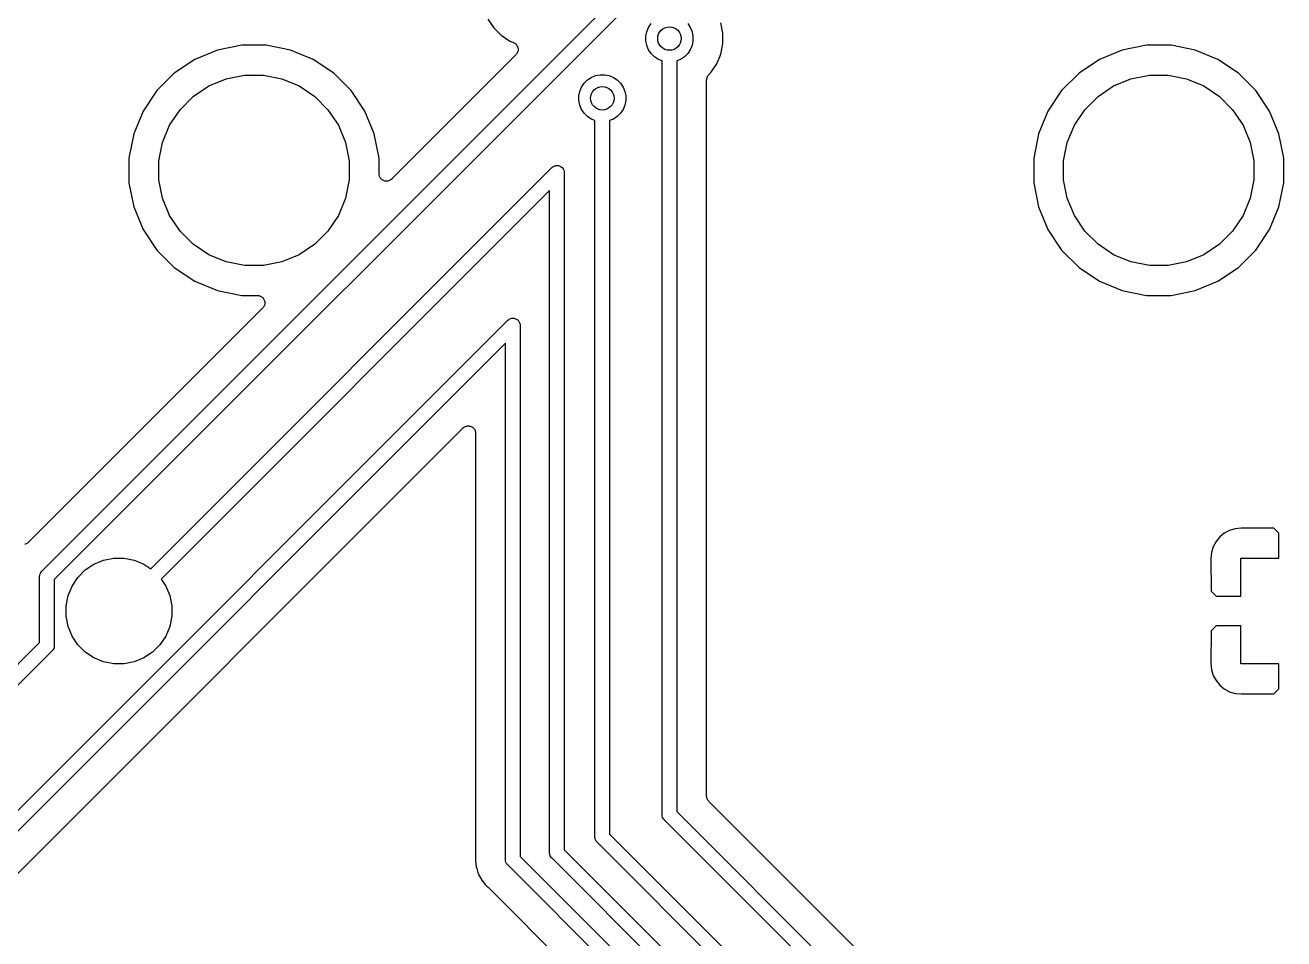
# Model space of a CAD drawing. Extents: x 19 to 115, y -142 to -17.
# Drawn here: x 55.83 to 77.26, y -82.76 to -67.21 of the extents above; entities that cross this region are included whole.
import ezdxf

# ---------------------------------------------------------------- set-up
doc = ezdxf.new("R2010")
doc.units = 0
doc.layers.add('BLACK', color=7, linetype='CONTINUOUS')

msp = doc.modelspace()

# ---------------------------------------------------------------- linework, layer by layer
at = {"layer": 'BLACK', "linetype": 'CONTINUOUS'}
for p, q in [((56.1209, -76.4993), (71.417, -61.2032)), ((71.6261, -61.3477), (56.33, -76.6438)), ((63.7113, -67.1051), (63.8107, -67.2538)), ((63.8107, -67.2538), (63.9372, -67.3803)), ((66.4174, -67.3203), (66.4475, -67.2475)), ((66.4475, -67.2475), (66.4913, -67.182)), ((67.1127, -67.182), (67.1565, -67.2475)), ((67.1565, -67.2475), (67.1866, -67.3203)), ((67.71, -67.3476), (67.6751, -67.1721)), ((63.9372, -67.3803), (64.0859, -67.4797)), ((64.0859, -67.4797), (64.1481, -67.5054)), ((66.402, -67.3976), (66.4174, -67.3203)), ((66.402, -67.4764), (66.402, -67.3976)), ((66.4174, -67.5537), (66.402, -67.4764)), ((67.1866, -67.3203), (67.202, -67.3976)), ((67.202, -67.4764), (67.1866, -67.5537)), ((67.202, -67.3976), (67.202, -67.4764)), ((67.71, -67.5264), (67.71, -67.3476)), ((59.1093, -67.6338), (58.722, -67.7942)), ((59.5204, -67.552), (59.1093, -67.6338)), ((59.9396, -67.552), (59.5204, -67.552)), ((60.3507, -67.6338), (59.9396, -67.552)), ((60.738, -67.7942), (60.3507, -67.6338)), ((64.1481, -67.5054), (64.1491, -67.5058)), ((64.1491, -67.5058), (64.1491, -67.5058)), ((64.1491, -67.5058), (64.1491, -67.5058)), ((64.1491, -67.5058), (64.1497, -67.5061)), ((64.1497, -67.5061), (64.1604, -67.512)), ((64.1604, -67.512), (64.1708, -67.5177)), ((64.1708, -67.5177), (64.1711, -67.5179)), ((64.1711, -67.5179), (64.1714, -67.5181)), ((64.1714, -67.5181), (64.1807, -67.5259)), ((64.1807, -67.5259), (64.1899, -67.5336)), ((64.1899, -67.5336), (64.1901, -67.5338)), ((64.1901, -67.5338), (64.1904, -67.534)), ((64.1904, -67.534), (64.1979, -67.5434)), ((64.2046, -67.6939), (64.1969, -67.7033)), ((64.1979, -67.5434), (64.2055, -67.5528)), ((64.2048, -67.6936), (64.2046, -67.6939)), ((64.205, -67.6934), (64.2048, -67.6936)), ((64.2107, -67.6828), (64.205, -67.6934)), ((64.2055, -67.5528), (64.2056, -67.5531)), ((64.2056, -67.5531), (64.2058, -67.5534)), ((64.2058, -67.5534), (64.2114, -67.5641)), ((64.2164, -67.6722), (64.2107, -67.6828)), ((64.2114, -67.5641), (64.217, -67.5748)), ((64.2165, -67.6718), (64.2164, -67.6722)), ((64.2167, -67.6715), (64.2165, -67.6718)), ((64.2203, -67.6599), (64.2167, -67.6715)), ((64.217, -67.5748), (64.2171, -67.5751)), ((64.2171, -67.5751), (64.2173, -67.5754)), ((64.2173, -67.5754), (64.2207, -67.5871)), ((64.2238, -67.6485), (64.2203, -67.6599)), ((64.2207, -67.5871), (64.2241, -67.5985)), ((64.2239, -67.6482), (64.2238, -67.6485)), ((64.224, -67.6478), (64.2239, -67.6482)), ((64.2252, -67.6357), (64.224, -67.6478)), ((64.2241, -67.5985), (64.2242, -67.5988)), ((64.2242, -67.5988), (64.2242, -67.5992)), ((64.2242, -67.5992), (64.2253, -67.6113)), ((64.2265, -67.6238), (64.2252, -67.6357)), ((64.2253, -67.6113), (64.2265, -67.6232)), ((64.2265, -67.6232), (64.2264, -67.6235)), ((64.2264, -67.6235), (64.2265, -67.6238)), ((66.4475, -67.6265), (66.4174, -67.5537)), ((66.4913, -67.692), (66.4475, -67.6265)), ((66.547, -67.7477), (66.4913, -67.692)), ((67.1127, -67.692), (67.057, -67.7477)), ((67.1565, -67.6265), (67.1127, -67.692)), ((67.1866, -67.5537), (67.1565, -67.6265)), ((67.6751, -67.7019), (67.71, -67.5264)), ((74.5093, -67.6338), (74.122, -67.7942)), ((74.9204, -67.552), (74.5093, -67.6338)), ((75.3396, -67.552), (74.9204, -67.552)), ((75.7507, -67.6338), (75.3396, -67.552)), ((76.138, -67.7942), (75.7507, -67.6338)), ((58.722, -67.7942), (58.3735, -68.0271)), ((61.0865, -68.0271), (60.738, -67.7942)), ((64.1893, -67.7125), (62.0748, -69.827)), ((64.1969, -67.7033), (64.1893, -67.7125)), ((66.6125, -67.7915), (66.547, -67.7477)), ((66.677, -67.8182), (66.6125, -67.7915)), ((66.677, -80.6389), (66.677, -67.8182)), ((66.9915, -67.7915), (66.927, -67.8182)), ((66.927, -67.8182), (66.927, -80.5932)), ((67.057, -67.7477), (66.9915, -67.7915)), ((67.5073, -68.0158), (67.6067, -67.8671)), ((67.6067, -67.8671), (67.6751, -67.7019)), ((74.122, -67.7942), (73.7735, -68.0271)), ((76.4865, -68.0271), (76.138, -67.7942)), ((58.3735, -68.0271), (58.0771, -68.3235)), ((58.9626, -68.2444), (59.2575, -68.1223)), ((59.2575, -68.1223), (59.5704, -68.06)), ((59.5704, -68.06), (59.8896, -68.06)), ((59.8896, -68.06), (60.2025, -68.1223)), ((60.2025, -68.1223), (60.4974, -68.2444)), ((61.3829, -68.3235), (61.0865, -68.0271)), ((65.404, -68.1423), (65.4695, -68.0985)), ((65.4695, -68.0985), (65.5423, -68.0684)), ((65.5423, -68.0684), (65.6196, -68.053)), ((65.6196, -68.053), (65.6984, -68.053)), ((65.6984, -68.053), (65.7757, -68.0684)), ((65.7757, -68.0684), (65.8485, -68.0985)), ((65.8485, -68.0985), (65.914, -68.1423)), ((67.435, -68.1389), (67.4363, -68.1273)), ((67.4363, -68.1273), (67.4375, -68.1156)), ((67.4375, -68.1156), (67.4377, -68.115)), ((67.4377, -68.115), (67.4378, -68.1143)), ((67.4378, -68.1143), (67.4413, -68.1031)), ((67.4413, -68.1031), (67.4448, -68.0919)), ((67.4448, -68.0919), (67.4451, -68.0913)), ((67.4451, -68.0913), (67.4453, -68.0907)), ((67.4453, -68.0907), (67.4509, -68.0804)), ((67.4509, -68.0804), (67.4565, -68.0701)), ((67.4565, -68.0701), (67.4569, -68.0695)), ((67.4569, -68.0695), (67.4572, -68.069)), ((67.4572, -68.069), (67.4647, -68.06)), ((67.4647, -68.06), (67.4722, -68.0509)), ((67.4722, -68.0509), (67.5073, -68.0158)), ((73.7735, -68.0271), (73.4771, -68.3235)), ((74.3626, -68.2444), (74.6575, -68.1223)), ((74.6575, -68.1223), (74.9704, -68.06)), ((74.9704, -68.06), (75.2896, -68.06)), ((75.2896, -68.06), (75.6025, -68.1223)), ((75.6025, -68.1223), (75.8974, -68.2444)), ((76.7829, -68.3235), (76.4865, -68.0271)), ((58.0771, -68.3235), (57.8442, -68.672)), ((58.6973, -68.4217), (58.9626, -68.2444)), ((60.4974, -68.2444), (60.7627, -68.4217)), ((61.6158, -68.672), (61.3829, -68.3235)), ((65.259, -68.4136), (65.2744, -68.3363)), ((65.2744, -68.3363), (65.3045, -68.2635)), ((65.3045, -68.2635), (65.3483, -68.198)), ((65.3483, -68.198), (65.404, -68.1423)), ((65.914, -68.1423), (65.9697, -68.198)), ((65.9697, -68.198), (66.0135, -68.2635)), ((66.0135, -68.2635), (66.0436, -68.3363)), ((66.0436, -68.3363), (66.059, -68.4136)), ((67.435, -68.1402), (67.435, -68.1389)), ((67.435, -68.1403), (67.435, -68.1402)), ((67.435, -68.1403), (67.435, -68.1403)), ((67.435, -68.1407), (67.435, -68.1403)), ((67.435, -80.3302), (67.435, -68.1407)), ((73.4771, -68.3235), (73.2442, -68.672)), ((74.0973, -68.4217), (74.3626, -68.2444)), ((75.8974, -68.2444), (76.1627, -68.4217)), ((77.0158, -68.672), (76.7829, -68.3235)), ((58.4717, -68.6473), (58.6973, -68.4217)), ((60.7627, -68.4217), (60.9883, -68.6473)), ((65.259, -68.4924), (65.259, -68.4136)), ((65.2744, -68.5697), (65.259, -68.4924)), ((66.059, -68.4924), (66.0436, -68.5697)), ((66.059, -68.4136), (66.059, -68.4924)), ((73.8717, -68.6473), (74.0973, -68.4217)), ((76.1627, -68.4217), (76.3883, -68.6473)), ((57.8442, -68.672), (57.6838, -69.0593)), ((58.2944, -68.9126), (58.4717, -68.6473)), ((60.9883, -68.6473), (61.1656, -68.9126)), ((61.7762, -69.0593), (61.6158, -68.672)), ((65.3045, -68.6425), (65.2744, -68.5697)), ((65.3483, -68.708), (65.3045, -68.6425)), ((65.404, -68.7637), (65.3483, -68.708)), ((65.4695, -68.8075), (65.404, -68.7637)), ((65.914, -68.7637), (65.8485, -68.8075)), ((65.9697, -68.708), (65.914, -68.7637)), ((66.0135, -68.6425), (65.9697, -68.708)), ((66.0436, -68.5697), (66.0135, -68.6425)), ((73.2442, -68.672), (73.0838, -69.0593)), ((73.6944, -68.9126), (73.8717, -68.6473)), ((76.3883, -68.6473), (76.5656, -68.9126)), ((77.1762, -69.0593), (77.0158, -68.672)), ((58.1723, -69.2075), (58.2944, -68.9126)), ((61.1656, -68.9126), (61.2877, -69.2075)), ((65.534, -68.8342), (65.4695, -68.8075)), ((65.534, -81.0199), (65.534, -68.8342)), ((65.8485, -68.8075), (65.784, -68.8342)), ((65.784, -68.8342), (65.784, -80.9742)), ((73.5723, -69.2075), (73.6944, -68.9126)), ((76.5656, -68.9126), (76.6877, -69.2075)), ((57.6838, -69.0593), (57.602, -69.4704)), ((61.858, -69.4704), (61.7762, -69.0593)), ((73.0838, -69.0593), (73.002, -69.4704)), ((77.258, -69.4704), (77.1762, -69.0593)), ((58.11, -69.5204), (58.1723, -69.2075)), ((61.2877, -69.2075), (61.35, -69.5204)), ((73.51, -69.5204), (73.5723, -69.2075)), ((76.6877, -69.2075), (76.75, -69.5204)), ((57.602, -69.4704), (57.602, -69.8896)), ((58.11, -69.8396), (58.11, -69.5204)), ((61.35, -69.5204), (61.35, -69.8396)), ((61.858, -69.7372), (61.858, -69.4704)), ((64.8029, -69.6303), (64.8172, -69.6186)), ((64.8172, -69.6186), (64.8389, -69.607)), ((64.8389, -69.607), (64.8625, -69.5998)), ((64.8625, -69.5998), (64.887, -69.5974)), ((64.887, -69.5974), (64.9093, -69.5996)), ((64.9093, -69.5996), (64.9115, -69.5998)), ((64.9115, -69.5998), (64.9351, -69.607)), ((64.9351, -69.607), (64.9568, -69.6186)), ((64.9568, -69.6186), (64.9758, -69.6342)), ((73.002, -69.4704), (73.002, -69.8896)), ((73.51, -69.8396), (73.51, -69.5204)), ((76.75, -69.5204), (76.75, -69.8396)), ((77.258, -69.8896), (77.258, -69.4704)), ((57.9729, -76.4603), (64.7943, -69.6389)), ((58.1723, -70.1525), (58.11, -69.8396)), ((61.35, -69.8396), (61.2877, -70.1525)), ((61.8592, -69.7494), (61.858, -69.7372)), ((61.8603, -69.7614), (61.8592, -69.7494)), ((61.8604, -69.7616), (61.8603, -69.7614)), ((61.8604, -69.7619), (61.8604, -69.7616)), ((61.864, -69.7736), (61.8604, -69.7619)), ((61.8674, -69.7852), (61.864, -69.7736)), ((61.8675, -69.7854), (61.8674, -69.7852)), ((61.8676, -69.7856), (61.8675, -69.7854)), ((61.8733, -69.7963), (61.8676, -69.7856)), ((61.879, -69.8071), (61.8733, -69.7963)), ((61.8791, -69.8073), (61.879, -69.8071)), ((61.8792, -69.8075), (61.8791, -69.8073)), ((61.8869, -69.8169), (61.8792, -69.8075)), ((61.8946, -69.8264), (61.8869, -69.8169)), ((61.8947, -69.8265), (61.8946, -69.8264)), ((61.8949, -69.8267), (61.8947, -69.8265)), ((61.9042, -69.8344), (61.8949, -69.8267)), ((61.9136, -69.8422), (61.9042, -69.8344)), ((61.9138, -69.8423), (61.9136, -69.8422)), ((61.914, -69.8425), (61.9138, -69.8423)), ((61.9247, -69.8483), (61.914, -69.8425)), ((62.0542, -69.8437), (62.0434, -69.8493)), ((62.0543, -69.8436), (62.0542, -69.8437)), ((62.0545, -69.8435), (62.0543, -69.8436)), ((62.064, -69.8358), (62.0545, -69.8435)), ((62.0735, -69.8282), (62.064, -69.8358)), ((62.0738, -69.8279), (62.0735, -69.8282)), ((62.0739, -69.8279), (62.0738, -69.8279)), ((62.0748, -69.827), (62.0739, -69.8279)), ((62.0739, -69.8279), (62.0739, -69.8279)), ((64.7943, -69.6389), (64.7982, -69.6342)), ((64.7982, -69.6342), (64.8029, -69.6303)), ((64.8029, -69.6303), (64.8029, -69.6303)), ((64.9758, -69.6342), (64.9914, -69.6532)), ((64.9914, -69.6532), (65.003, -69.6749)), ((65.003, -69.6749), (65.0102, -69.6985)), ((65.0102, -69.6985), (65.012, -69.7169)), ((65.012, -69.7169), (65.012, -69.7169)), ((65.012, -69.7169), (65.0126, -69.723)), ((65.0126, -69.723), (65.012, -69.7291)), ((65.012, -69.7291), (65.012, -81.2432)), ((73.5723, -70.1525), (73.51, -69.8396)), ((76.75, -69.8396), (76.6877, -70.1525)), ((57.602, -69.8896), (57.6838, -70.3007)), ((64.762, -70.0248), (58.1497, -76.6371)), ((61.9354, -69.8541), (61.9247, -69.8483)), ((61.9356, -69.8542), (61.9354, -69.8541)), ((61.9358, -69.8543), (61.9356, -69.8542)), ((61.9475, -69.8579), (61.9358, -69.8543)), ((61.959, -69.8615), (61.9475, -69.8579)), ((61.9592, -69.8615), (61.959, -69.8615)), ((61.9595, -69.8616), (61.9592, -69.8615)), ((61.9716, -69.8629), (61.9595, -69.8616)), ((61.9837, -69.8642), (61.9716, -69.8629)), ((61.9839, -69.8642), (61.9837, -69.8642)), ((61.9841, -69.8642), (61.9839, -69.8642)), ((61.9962, -69.8631), (61.9841, -69.8642)), ((62.0084, -69.862), (61.9962, -69.8631)), ((62.0086, -69.862), (62.0084, -69.862)), ((62.0088, -69.8619), (62.0086, -69.862)), ((62.0203, -69.8585), (62.0088, -69.8619)), ((62.0322, -69.8551), (62.0203, -69.8585)), ((62.0324, -69.855), (62.0322, -69.8551)), ((62.0326, -69.8549), (62.0324, -69.855)), ((62.0434, -69.8493), (62.0326, -69.8549)), ((64.762, -81.2888), (64.762, -70.0248)), ((73.002, -69.8896), (73.0838, -70.3007)), ((77.1762, -70.3007), (77.258, -69.8896)), ((58.2944, -70.4474), (58.1723, -70.1525)), ((61.2877, -70.1525), (61.1656, -70.4474)), ((73.6944, -70.4474), (73.5723, -70.1525)), ((76.6877, -70.1525), (76.5656, -70.4474)), ((57.6838, -70.3007), (57.8442, -70.688)), ((58.4717, -70.7127), (58.2944, -70.4474)), ((61.1656, -70.4474), (60.9883, -70.7127)), ((73.0838, -70.3007), (73.2442, -70.688)), ((73.8717, -70.7127), (73.6944, -70.4474)), ((76.5656, -70.4474), (76.3883, -70.7127)), ((77.0158, -70.688), (77.1762, -70.3007)), ((57.8442, -70.688), (58.0771, -71.0365)), ((73.2442, -70.688), (73.4771, -71.0365)), ((76.7829, -71.0365), (77.0158, -70.688)), ((58.6973, -70.9383), (58.4717, -70.7127)), ((60.9883, -70.7127), (60.7627, -70.9383)), ((74.0973, -70.9383), (73.8717, -70.7127)), ((76.3883, -70.7127), (76.1627, -70.9383)), ((58.0771, -71.0365), (58.3735, -71.3329)), ((58.9626, -71.1156), (58.6973, -70.9383)), ((59.2575, -71.2377), (58.9626, -71.1156)), ((60.4974, -71.1156), (60.2025, -71.2377)), ((60.7627, -70.9383), (60.4974, -71.1156)), ((73.4771, -71.0365), (73.7735, -71.3329)), ((74.3626, -71.1156), (74.0973, -70.9383)), ((74.6575, -71.2377), (74.3626, -71.1156)), ((75.8974, -71.1156), (75.6025, -71.2377)), ((76.1627, -70.9383), (75.8974, -71.1156)), ((76.4865, -71.3329), (76.7829, -71.0365)), ((58.3735, -71.3329), (58.722, -71.5658)), ((59.5704, -71.3), (59.2575, -71.2377)), ((59.8896, -71.3), (59.5704, -71.3)), ((60.2025, -71.2377), (59.8896, -71.3)), ((73.7735, -71.3329), (74.122, -71.5658)), ((74.9704, -71.3), (74.6575, -71.2377)), ((75.2896, -71.3), (74.9704, -71.3)), ((75.6025, -71.2377), (75.2896, -71.3)), ((76.138, -71.5658), (76.4865, -71.3329)), ((58.722, -71.5658), (59.1093, -71.7262)), ((59.1093, -71.7262), (59.5204, -71.808)), ((74.122, -71.5658), (74.5093, -71.7262)), ((74.5093, -71.7262), (74.9204, -71.808)), ((75.3396, -71.808), (75.7507, -71.7262)), ((75.7507, -71.7262), (76.138, -71.5658)), ((59.5204, -71.808), (59.7872, -71.808)), ((59.7872, -71.808), (59.7885, -71.808)), ((59.7885, -71.808), (59.7885, -71.808)), ((59.7885, -71.808), (59.7885, -71.808)), ((59.7885, -71.808), (59.789, -71.808)), ((59.789, -71.808), (59.801, -71.8094)), ((59.801, -71.8094), (59.8132, -71.8107)), ((59.8132, -71.8107), (59.8134, -71.8107)), ((59.8134, -71.8107), (59.8136, -71.8108)), ((59.8136, -71.8108), (59.8251, -71.8144)), ((59.8251, -71.8144), (59.8368, -71.8181)), ((59.8368, -71.8181), (59.837, -71.8182)), ((59.837, -71.8182), (59.8372, -71.8183)), ((59.8372, -71.8183), (59.8479, -71.8241)), ((59.8479, -71.8241), (59.8586, -71.83)), ((59.8586, -71.83), (59.8588, -71.8301)), ((59.8588, -71.8301), (59.8589, -71.8302)), ((59.8589, -71.8302), (59.8682, -71.838)), ((59.8682, -71.838), (59.8776, -71.8458)), ((59.8776, -71.8458), (59.8778, -71.846)), ((59.8778, -71.846), (59.8779, -71.8461)), ((59.8779, -71.8461), (59.8855, -71.8556)), ((59.8855, -71.8556), (59.8932, -71.8651)), ((59.8932, -71.8651), (59.8933, -71.8653)), ((59.8933, -71.8653), (59.8935, -71.8655)), ((59.8935, -71.8655), (59.899, -71.8761)), ((59.9043, -71.9842), (59.8985, -71.995)), ((59.899, -71.8761), (59.9048, -71.887)), ((59.9044, -71.9838), (59.9043, -71.984)), ((59.9043, -71.984), (59.9043, -71.9842)), ((59.908, -71.9721), (59.9044, -71.9838)), ((59.9048, -71.887), (59.9048, -71.8872)), ((59.9048, -71.8872), (59.9049, -71.8874)), ((59.9049, -71.8874), (59.9083, -71.8988)), ((59.9116, -71.9605), (59.908, -71.9721)), ((59.9083, -71.8988), (59.9119, -71.9108)), ((59.9117, -71.9601), (59.9116, -71.9603)), ((59.9116, -71.9603), (59.9116, -71.9605)), ((59.9129, -71.948), (59.9117, -71.9601)), ((59.9119, -71.9108), (59.9119, -71.911)), ((59.9119, -71.911), (59.9119, -71.9112)), ((59.9119, -71.9112), (59.913, -71.9231)), ((59.9142, -71.9359), (59.9129, -71.948)), ((59.913, -71.9231), (59.9142, -71.9354)), ((59.9142, -71.9354), (59.9142, -71.9357)), ((59.9142, -71.9357), (59.9142, -71.9359)), ((74.9204, -71.808), (75.3396, -71.808)), ((59.877, -72.0248), (55.894, -76.0078)), ((59.8847, -72.0154), (59.877, -72.0248)), ((59.8925, -72.006), (59.8847, -72.0154)), ((59.8926, -72.0058), (59.8925, -72.006)), ((59.8927, -72.0056), (59.8926, -72.0058)), ((59.8985, -71.995), (59.8927, -72.0056)), ((64.0869, -72.2046), (64.1105, -72.1975)), ((64.1105, -72.1975), (64.135, -72.1951)), ((64.135, -72.1951), (64.1573, -72.1973)), ((64.1573, -72.1973), (64.1595, -72.1975)), ((64.1595, -72.1975), (64.1831, -72.2046)), ((54.3619, -81.917), (64.0423, -72.2366)), ((64.0423, -72.2366), (64.0462, -72.2319)), ((64.0462, -72.2319), (64.0509, -72.228)), ((64.0509, -72.228), (64.0652, -72.2162)), ((64.0509, -72.228), (64.0509, -72.228)), ((64.0652, -72.2162), (64.0753, -72.2108)), ((64.0753, -72.2108), (64.0869, -72.2046)), ((64.1831, -72.2046), (64.2048, -72.2162)), ((64.2048, -72.2162), (64.2238, -72.2319)), ((64.2238, -72.2319), (64.2394, -72.2509)), ((64.2394, -72.2509), (64.251, -72.2726)), ((64.251, -72.2726), (64.2582, -72.2962)), ((64.2582, -72.2962), (64.26, -72.3146)), ((64.26, -72.3146), (64.26, -72.3146)), ((64.26, -72.3146), (64.2606, -72.3207)), ((64.2606, -72.3207), (64.26, -72.3268)), ((64.26, -72.3268), (64.26, -81.3552)), ((64.01, -72.6225), (54.5064, -82.126)), ((64.01, -81.4009), (64.01, -72.6225)), ((54.8877, -82.4632), (63.2852, -74.0657)), ((63.2852, -74.0657), (63.2861, -74.0648)), ((63.2861, -74.0648), (63.2861, -74.0647)), ((63.2861, -74.0647), (63.2862, -74.0647)), ((63.2862, -74.0647), (63.2865, -74.0644)), ((63.2865, -74.0644), (63.296, -74.0568)), ((63.296, -74.0568), (63.3055, -74.0492)), ((63.3055, -74.0492), (63.3057, -74.0491)), ((63.3057, -74.0491), (63.3058, -74.049)), ((63.3058, -74.049), (63.3166, -74.0434)), ((63.3166, -74.0434), (63.3274, -74.0377)), ((63.3274, -74.0377), (63.3276, -74.0377)), ((63.3276, -74.0377), (63.3278, -74.0376)), ((63.3278, -74.0376), (63.3396, -74.0342)), ((63.3396, -74.0342), (63.3512, -74.0307)), ((63.3512, -74.0307), (63.3514, -74.0307)), ((63.3514, -74.0307), (63.3516, -74.0307)), ((63.3516, -74.0307), (63.3637, -74.0296)), ((63.3637, -74.0296), (63.3759, -74.0285)), ((63.3759, -74.0285), (63.3761, -74.0285)), ((63.3761, -74.0285), (63.3763, -74.0285)), ((63.3763, -74.0285), (63.3884, -74.0298)), ((63.3884, -74.0298), (63.4005, -74.0311)), ((63.4005, -74.0311), (63.4008, -74.0311)), ((63.4008, -74.0311), (63.401, -74.0312)), ((63.401, -74.0312), (63.4124, -74.0348)), ((63.4124, -74.0348), (63.4242, -74.0384)), ((63.4242, -74.0384), (63.4244, -74.0385)), ((63.4244, -74.0385), (63.4246, -74.0386)), ((63.4246, -74.0386), (63.4351, -74.0443)), ((63.4351, -74.0443), (63.446, -74.0502)), ((63.446, -74.0502), (63.4462, -74.0503)), ((63.4462, -74.0503), (63.4464, -74.0504)), ((63.4464, -74.0504), (63.4555, -74.0581)), ((63.4555, -74.0581), (63.4651, -74.066)), ((63.4651, -74.066), (63.4653, -74.0662)), ((63.4653, -74.0662), (63.4654, -74.0663)), ((63.4654, -74.0663), (63.4731, -74.0757)), ((63.4731, -74.0757), (63.4808, -74.0852)), ((63.4808, -74.0852), (63.4809, -74.0854)), ((63.4809, -74.0854), (63.481, -74.0856)), ((63.481, -74.0856), (63.4867, -74.0963)), ((63.4867, -74.0963), (63.4924, -74.1071)), ((63.4924, -74.1071), (63.4925, -74.1073)), ((63.4925, -74.1073), (63.4926, -74.1075)), ((63.4926, -74.1075), (63.496, -74.1191)), ((63.496, -74.1191), (63.4996, -74.1308)), ((63.4996, -74.1308), (63.4996, -74.131)), ((63.4996, -74.131), (63.4997, -74.1313)), ((63.4997, -74.1313), (63.5008, -74.1433)), ((63.5008, -74.1433), (63.502, -74.1555)), ((63.502, -74.1555), (63.502, -81.3697)), ((76.3347, -75.8084), (76.2464, -75.8556)), ((76.4304, -75.7794), (76.3347, -75.8084)), ((76.5359, -75.769), (76.4304, -75.7794)), ((77.0914, -75.7717), (76.5359, -75.769)), ((77.176, -75.8564), (77.0914, -75.7717)), ((55.8399, -76.0392), (55.8285, -76.0426)), ((55.8514, -76.0359), (55.8399, -76.0392)), ((55.8518, -76.0357), (55.8514, -76.0359)), ((55.8523, -76.0355), (55.8518, -76.0357)), ((55.8628, -76.03), (55.8523, -76.0355)), ((55.8734, -76.0245), (55.8628, -76.03)), ((55.8738, -76.0242), (55.8734, -76.0245)), ((55.8742, -76.024), (55.8738, -76.0242)), ((55.8834, -76.0165), (55.8742, -76.024)), ((55.8927, -76.009), (55.8834, -76.0165)), ((55.8934, -76.0084), (55.8927, -76.009)), ((55.8935, -76.0083), (55.8934, -76.0084)), ((55.894, -76.0078), (55.8935, -76.0083)), ((55.8935, -76.0083), (55.8935, -76.0083)), ((76.1056, -75.9964), (76.0584, -76.0847)), ((76.1691, -75.9191), (76.1056, -75.9964)), ((76.2464, -75.8556), (76.1691, -75.9191)), ((77.176, -76.28), (77.176, -75.8564)), ((76.0293, -76.1804), (76.019, -76.2859)), ((76.0584, -76.0847), (76.0293, -76.1804)), ((56.7309, -76.6063), (56.8563, -76.4809)), ((56.8563, -76.4809), (57.0037, -76.3824)), ((57.0037, -76.3824), (57.1675, -76.3146)), ((57.1675, -76.3146), (57.3414, -76.28)), ((57.3414, -76.28), (57.5186, -76.28)), ((57.5186, -76.28), (57.6925, -76.3146)), ((57.6925, -76.3146), (57.8563, -76.3824)), ((57.8563, -76.3824), (57.9729, -76.4603)), ((76.019, -76.2859), (76.0217, -76.8414)), ((76.53, -76.926), (76.53, -76.28)), ((76.53, -76.28), (77.176, -76.28)), ((56.0794, -76.592), (56.0818, -76.5675)), ((56.08, -76.5981), (56.0794, -76.592)), ((56.08, -77.7168), (56.08, -76.5981)), ((56.0818, -76.5675), (56.089, -76.5439)), ((56.089, -76.5439), (56.1006, -76.5222)), ((56.1006, -76.5222), (56.1123, -76.5079)), ((56.1123, -76.5079), (56.1162, -76.5032)), ((56.1123, -76.5079), (56.1123, -76.5079)), ((56.1162, -76.5032), (56.1209, -76.4993)), ((56.33, -76.6438), (56.33, -77.7625)), ((56.6324, -76.7537), (56.7309, -76.6063)), ((58.1497, -76.6371), (58.2276, -76.7537)), ((56.5646, -76.9175), (56.6324, -76.7537)), ((58.2276, -76.7537), (58.2954, -76.9175)), ((76.0217, -76.8414), (76.1064, -76.926)), ((56.53, -77.0914), (56.5646, -76.9175)), ((56.53, -77.2686), (56.53, -77.0914)), ((58.2954, -76.9175), (58.33, -77.0914)), ((58.33, -77.0914), (58.33, -77.2686)), ((76.1064, -76.926), (76.53, -76.926)), ((56.5646, -77.4425), (56.53, -77.2686)), ((58.33, -77.2686), (58.2954, -77.4425)), ((56.6324, -77.6063), (56.5646, -77.4425)), ((58.2954, -77.4425), (58.2276, -77.6063)), ((76.0217, -77.5186), (76.019, -78.0741)), ((76.1064, -77.434), (76.0217, -77.5186)), ((76.53, -77.434), (76.1064, -77.434)), ((76.53, -78.08), (76.53, -77.434)), ((46.8572, -86.9397), (56.08, -77.7168)), ((56.33, -77.7625), (56.3306, -77.7686)), ((56.3306, -77.7686), (56.33, -77.7747)), ((56.7309, -77.7537), (56.6324, -77.6063)), ((56.8563, -77.8791), (56.7309, -77.7537)), ((58.1291, -77.7537), (58.0037, -77.8791)), ((58.2276, -77.6063), (58.1291, -77.7537)), ((56.2891, -77.8613), (47.0017, -87.1487)), ((56.2938, -77.8574), (56.2891, -77.8613)), ((56.2977, -77.8526), (56.2938, -77.8574)), ((56.3094, -77.8384), (56.2977, -77.8526)), ((56.2977, -77.8526), (56.2977, -77.8526)), ((56.3104, -77.8365), (56.3094, -77.8384)), ((56.321, -77.8167), (56.3104, -77.8365)), ((56.3282, -77.7931), (56.321, -77.8167)), ((56.33, -77.7747), (56.3282, -77.7931)), ((56.33, -77.7747), (56.33, -77.7747)), ((57.0037, -77.9776), (56.8563, -77.8791)), ((57.1675, -78.0454), (57.0037, -77.9776)), ((57.8563, -77.9776), (57.6925, -78.0454)), ((58.0037, -77.8791), (57.8563, -77.9776)), ((57.3414, -78.08), (57.1675, -78.0454)), ((57.5186, -78.08), (57.3414, -78.08)), ((57.6925, -78.0454), (57.5186, -78.08)), ((76.019, -78.0741), (76.0293, -78.1796)), ((76.0293, -78.1796), (76.0584, -78.2753)), ((77.176, -78.08), (76.53, -78.08)), ((77.176, -78.5036), (77.176, -78.08)), ((76.0584, -78.2753), (76.1056, -78.3636)), ((76.1056, -78.3636), (76.1691, -78.4409)), ((76.1691, -78.4409), (76.2464, -78.5044)), ((76.2464, -78.5044), (76.3347, -78.5516)), ((76.3347, -78.5516), (76.4304, -78.5806)), ((76.4304, -78.5806), (76.5359, -78.591)), ((76.5359, -78.591), (77.0914, -78.5883)), ((77.0914, -78.5883), (77.176, -78.5036)), ((67.4361, -80.3419), (67.435, -80.3302)), ((67.4372, -80.3536), (67.4361, -80.3419)), ((67.4374, -80.3542), (67.4372, -80.3536)), ((67.4374, -80.3549), (67.4374, -80.3542)), ((67.4408, -80.3661), (67.4374, -80.3549)), ((67.4441, -80.3774), (67.4408, -80.3661)), ((67.4444, -80.378), (67.4441, -80.3774)), ((67.4446, -80.3786), (67.4444, -80.378)), ((67.4501, -80.389), (67.4446, -80.3786)), ((67.4555, -80.3994), (67.4501, -80.389)), ((67.4559, -80.3999), (67.4555, -80.3994)), ((67.4562, -80.4005), (67.4559, -80.3999)), ((67.4636, -80.4096), (67.4562, -80.4005)), ((67.471, -80.4187), (67.4636, -80.4096)), ((67.4719, -80.4197), (67.471, -80.4187)), ((67.4722, -80.42), (67.4719, -80.4197)), ((67.4719, -80.4197), (67.4719, -80.4197)), ((67.4719, -80.4197), (67.4719, -80.4197)), ((78.817, -91.7648), (67.4722, -80.42)), ((66.6764, -80.645), (66.677, -80.6389)), ((66.6788, -80.6695), (66.6764, -80.645)), ((66.686, -80.6931), (66.6788, -80.6695)), ((66.6976, -80.7148), (66.686, -80.6931)), ((66.7093, -80.7291), (66.6976, -80.7148)), ((66.7132, -80.7338), (66.7093, -80.7291)), ((66.718, -80.7377), (66.7132, -80.7338)), ((78.5091, -92.5289), (66.718, -80.7377)), ((66.927, -80.5932), (78.6859, -92.3521)), ((65.784, -80.9742), (76.5269, -91.7171)), ((65.5334, -81.026), (65.534, -81.0199)), ((65.534, -81.0321), (65.5334, -81.026)), ((65.5358, -81.0505), (65.534, -81.0321)), ((65.534, -81.0321), (65.534, -81.0321)), ((65.543, -81.0741), (65.5358, -81.0505)), ((65.5546, -81.0958), (65.543, -81.0741)), ((65.5702, -81.1148), (65.5546, -81.0958)), ((65.575, -81.1187), (65.5702, -81.1148)), ((76.3501, -91.8939), (65.575, -81.1187)), ((63.5014, -81.3821), (63.4989, -81.407)), ((63.4989, -81.407), (63.5014, -81.4319)), ((63.502, -81.3714), (63.5014, -81.3768)), ((63.5014, -81.3768), (63.5014, -81.3821)), ((63.502, -81.3697), (63.502, -81.3714)), ((64.0094, -81.407), (64.01, -81.4009)), ((64.01, -81.4131), (64.0094, -81.407)), ((64.0108, -81.4213), (64.01, -81.4131)), ((64.26, -81.3552), (75.6491, -92.7443)), ((64.7614, -81.295), (64.762, -81.2888)), ((64.762, -81.3011), (64.7614, -81.295)), ((64.7632, -81.3131), (64.762, -81.3011)), ((64.7638, -81.3195), (64.7632, -81.3131)), ((64.771, -81.343), (64.7638, -81.3195)), ((64.7826, -81.3648), (64.771, -81.343)), ((64.7932, -81.3777), (64.7826, -81.3648)), ((64.7982, -81.3838), (64.7932, -81.3777)), ((64.8029, -81.3877), (64.7982, -81.3838)), ((76.9652, -93.55), (64.8029, -81.3877)), ((65.012, -81.2432), (77.3188, -93.55)), ((63.5014, -81.4319), (63.5112, -81.5311)), ((63.5112, -81.5311), (63.5207, -81.5626)), ((63.5207, -81.5626), (63.5207, -81.5626)), ((63.5207, -81.5626), (63.5474, -81.6504)), ((64.0118, -81.4315), (64.0108, -81.4213)), ((64.019, -81.4551), (64.0118, -81.4315)), ((64.0306, -81.4768), (64.019, -81.4551)), ((64.0423, -81.4911), (64.0306, -81.4768)), ((64.0462, -81.4958), (64.0423, -81.4911)), ((64.051, -81.4997), (64.0462, -81.4958)), ((75.2632, -92.712), (64.051, -81.4997)), ((63.5474, -81.6504), (63.6061, -81.7604)), ((63.6061, -81.7604), (63.6669, -81.8345)), ((63.6669, -81.8345), (63.6669, -81.8345)), ((63.6669, -81.8345), (63.6852, -81.8568)), ((63.6852, -81.8568), (63.7046, -81.8726)), ((63.7046, -81.8726), (63.7059, -81.8738)), ((63.7059, -81.8738), (63.7097, -81.8776)), ((63.7097, -81.8776), (63.7138, -81.881)), ((63.7138, -81.881), (73.82, -91.9872))]:
    msp.add_line(p, q, dxfattribs=at)
at = {"layer": 'BLACK'}
for centre in [(66.802, -67.437), (65.659, -68.453)]:
    msp.add_circle(centre, 0.2, dxfattribs=at)

doc.saveas('drawing.dxf')
